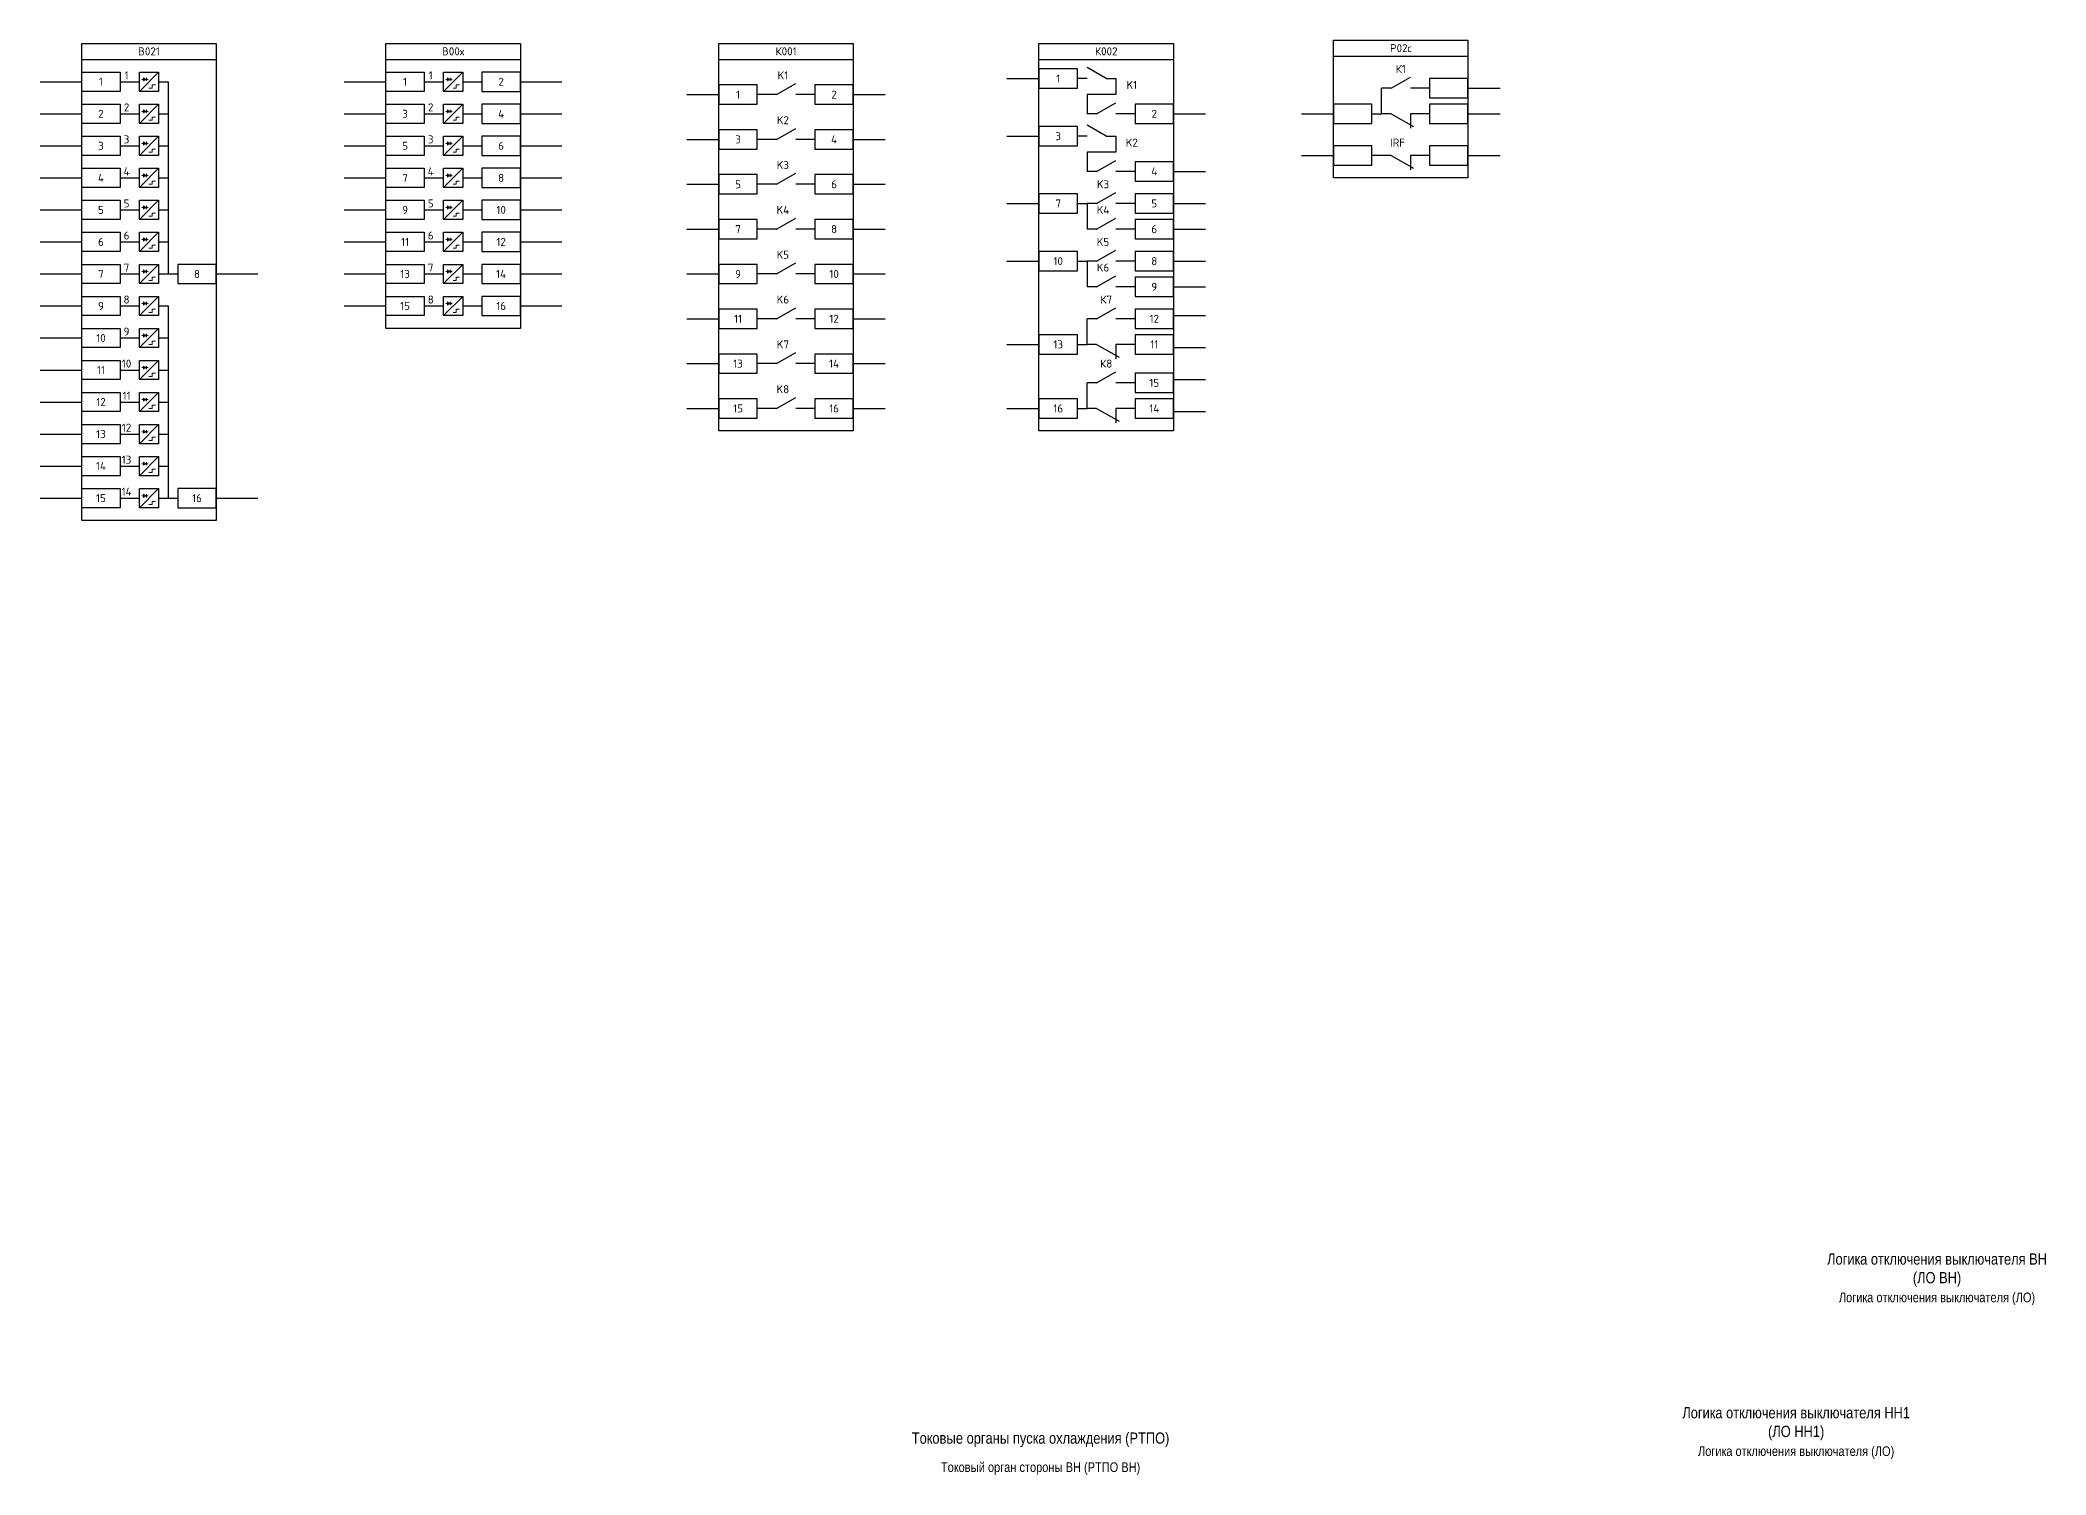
# Model space of a CAD drawing. Header units: millimetres. Extents: x 1413 to 4909, y -558 to 1412.
# Drawn here: x 1413 to 2040, y -25 to 423 of the extents above; entities that cross this region are included whole.
import ezdxf
from ezdxf.enums import TextEntityAlignment as Align

# ---------------------------------------------------------------- set-up
doc = ezdxf.new("R2010")
doc.units = ezdxf.units.MM
doc.layers.add('_ОРЗ_0.3', color=7, linetype='Continuous', lineweight=30)
doc.layers.add('Основная', color=7, linetype='Continuous')
doc.styles.add('2.5_ISOCPEUR', font='isocpeur.ttf', dxfattribs={"width": 0.9, "height": 2.5})
doc.styles.add('2.5_ISOCPEUR_1', font='isocpeur.ttf', dxfattribs={"height": 2.5})
doc.styles.add('3.5_Gost_RD', font='ARIALN.TTF', dxfattribs={"height": 3.5})

# ---------------------------------------------------------------- blocks, each defined once
blk = doc.blocks.new('*U42')
at = {"layer": 'Основная', "color": 0}
for p, q in [((0, 0), (2, 0)), ((2, 0), (40, 0)), ((40, 0), (42, 0))]:
    blk.add_line(p, q, dxfattribs=at)
blk = doc.blocks.new('*U74')
at = {"lineweight": 13, "ltscale": 0.25}
blk.add_line((20.25, 1.25), (20.25, 0.25), dxfattribs=at)
for points in [[(0, 3), (12, 3), (12, -3), (0, -3)], [(18, 3), (24, 3), (24, -3), (18, -3)]]:
    blk.add_lwpolyline(points, close=True)
blk.add_lwpolyline([(20.25, 0.75), (19.25, 1.25), (19.25, 0.25), (20.25, 0.75)], dxfattribs=at)
at = {"lineweight": 13, "flags": 128}
for points in [[(19.5, 1.5, 0, 0, 0), (19.5, 2, 0.25, 0, 0), (19.5, 2.5, 0, 0, 0)], [(20, 1.5, 0, 0, 0), (20, 2, 0.25, 0, 0), (20, 2.5, 0, 0, 0)]]:
    blk.add_lwpolyline(points, format="xyseb", dxfattribs=at)
at = {"layer": 'Основная', "color": 0}
blk.add_line((12, 0), (18, 0), dxfattribs=at)
at = {"layer": 'Основная', "ltscale": 0.25}
blk.add_line((24, 3), (18, -3), dxfattribs=at)
at = {"layer": 'Основная', "color": 0, "lineweight": 13}
blk.add_line((18.75, 0.75), (20.75, 0.75), dxfattribs=at)
for p, q in [((21, -2), (22, -2)), ((22, -1), (23, -1)), ((22, -2), (22, -1))]:
    blk.add_line(p, q, dxfattribs=at).dxf.unprotected_set("ltscale", 0)
at = {"layer": 'Основная', "style": '2.5_ISOCPEUR'}
for tag, p in [('ОУ', (3, 6)), ('В', (6, 0)), ('K', (14, 2))]:
    blk.add_attdef(tag, text='', height=2.5, dxfattribs=at).set_placement(p, align=Align.MIDDLE_CENTER)
blk = doc.blocks.new('*U64')
blk.add_lwpolyline([(0, 3), (-12, 3), (-12, -3), (0, -3)], close=True)
at = {"layer": 'Основная', "style": '2.5_ISOCPEUR'}
for tag, p in [('ОУ', (-7, 10)), ('В', (-6, 0))]:
    blk.add_attdef(tag, text='', height=2.5, dxfattribs=at).set_placement(p, align=Align.MIDDLE_CENTER)
blk = doc.blocks.new('SPEC_COS_H')
at = {"layer": 'Основная', "color": 0}
blk.add_line((0, 0), (6, 3.43), dxfattribs=at)
blk = doc.blocks.new('*U71')
blk.add_lwpolyline([(0, 3), (-12, 3), (-12, -3), (0, -3)], close=True)
at = {"layer": 'Основная', "color": 0}
for p, q in [((-24, 0), (-27, 0)), ((-12, 0), (-18, 0))]:
    blk.add_line(p, q, dxfattribs=at)
at = {"ltscale": 0.25}
blk.add_blockref('SPEC_COS_H', (-24, 0), dxfattribs=at)
at = {"layer": 'Основная', "style": '2.5_ISOCPEUR'}
for tag, p in [('ОУ', (-22, 6)), ('K', (-21, 6)), ('В', (-6, 0))]:
    blk.add_attdef(tag, text='', height=2.5, dxfattribs=at).set_placement(p, align=Align.MIDDLE_CENTER)
blk = doc.blocks.new('*U339')
blk.add_lwpolyline([(0, 3), (-12, 3), (-12, -3), (0, -3)], close=True)
at = {"layer": 'Основная', "color": 0}
for p, q in [((-24, 0), (-27, 0)), ((-12, 0), (-18, 0))]:
    blk.add_line(p, q, dxfattribs=at)
at = {"ltscale": 0.25}
blk.add_blockref('SPEC_COS_H', (-24, 0), dxfattribs=at)
at = {"layer": 'Основная', "style": '2.5_ISOCPEUR'}
for tag, p in [('ОУ', (-13, 9)), ('K', (-13, 9)), ('В', (-6, 0))]:
    blk.add_attdef(tag, text='', height=2.5, dxfattribs=at).set_placement(p, align=Align.MIDDLE_CENTER)
blk = doc.blocks.new('*U140')
at = {"layer": 'Основная', "color": 0}
blk.add_line((0, 0), (7, -4), dxfattribs=at)
at = {"layer": 'Основная', "ltscale": 0.35}
blk.add_line((6, 0), (6, -4.5), dxfattribs=at)
blk = doc.blocks.new('*U210')
blk.add_lwpolyline([(0, 3), (-12, 3), (-12, -3), (0, -3)], close=True)
at = {"layer": 'Основная', "color": 0}
for p, q in [((-24, 0), (-27, 0)), ((-12, 0), (-18, 0))]:
    blk.add_line(p, q, dxfattribs=at)
at = {"ltscale": 0.25}
blk.add_blockref('*U140', (-24, 0), dxfattribs=at)
at = {"layer": 'Основная', "style": '2.5_ISOCPEUR'}
for tag, p in [('K', (-21, 6)), ('ОУ', (-22, 4)), ('В', (-6, 0))]:
    blk.add_attdef(tag, text='', height=2.5, dxfattribs=at).set_placement(p, align=Align.MIDDLE_CENTER)
blk = doc.blocks.new('*U361')
blk.add_lwpolyline([(0, 3), (-12, 3), (-12, -3), (0, -3)], close=True)
at = {"layer": 'Основная', "color": 0}
for p, q in [((-24, 0), (-27, 0)), ((-12, 0), (-18, 0))]:
    blk.add_line(p, q, dxfattribs=at)
at = {"ltscale": 0.25}
blk.add_blockref('SPEC_COS_H', (-24, 0), dxfattribs=at)
at = {"layer": 'Основная', "style": '2.5_ISOCPEUR'}
for tag, p in [('ОУ', (-21, 6)), ('K', (-21, 6)), ('В', (-6, 0))]:
    blk.add_attdef(tag, text='', height=2.5, dxfattribs=at).set_placement(p, align=Align.MIDDLE_CENTER)

msp = doc.modelspace()

# ---------------------------------------------------------------- linework, layer by layer
at = {"ltscale": 100}
for p, q in [((1453, 410), (1453, 350)), ((1749, 411), (1749, 406)), ((1832, 400), (1832, 408)), ((1749, 406), (1740, 406)), ((1740, 406), (1740, 400)), ((1829, 400), (1832, 400)), ((1749, 393), (1749, 388)), ((1749, 388), (1740, 388)), ((1740, 388), (1740, 382)), ((1737, 372), (1740, 372)), ((1740, 372), (1740, 364)), ((1737, 354), (1740, 354)), ((1740, 354), (1740, 346)), ((1453, 340), (1453, 280)), ((1740, 328), (1740, 336)), ((1737, 328), (1740, 328)), ((1740, 308), (1740, 316)), ((1737, 308), (1740, 308))]:
    msp.add_line(p, q, dxfattribs=at)
for points in [[(1413, 410), (1426, 410)], [(1450, 410), (1453, 410)], [(1508, 410), (1521, 410)], [(1545, 410), (1551, 410)], [(1563, 410), (1576, 410)], [(1715, 411), (1725, 411)], [(1740, 411), (1737, 411)], [(1859, 408), (1869, 408)], [(1615, 406), (1625, 406)], [(1640, 406), (1637, 406)], [(1667, 406), (1677, 406)], [(1667, 406), (1677, 406)], [(1413, 400), (1426, 400)], [(1450, 400), (1453, 400)], [(1508, 400), (1521, 400)], [(1545, 400), (1551, 400)], [(1563, 400), (1576, 400)], [(1767, 400), (1777, 400)], [(1767, 400), (1777, 400)], [(1807, 400), (1817, 400)], [(1859, 400), (1869, 400)], [(1413, 390), (1426, 390)], [(1450, 390), (1453, 390)], [(1508, 390), (1521, 390)], [(1545, 390), (1551, 390)], [(1563, 390), (1576, 390)], [(1615, 392), (1625, 392)], [(1640, 392), (1637, 392)], [(1667, 392), (1677, 392)], [(1667, 392), (1677, 392)], [(1715, 393), (1725, 393)], [(1740, 393), (1737, 393)], [(1807, 387), (1817, 387)], [(1832, 387), (1829, 387)], [(1859, 387), (1869, 387)], [(1413, 380), (1426, 380)], [(1450, 380), (1453, 380)], [(1508, 380), (1521, 380)], [(1545, 380), (1551, 380)], [(1563, 380), (1576, 380)], [(1615, 378), (1625, 378)], [(1640, 378), (1637, 378)], [(1667, 378), (1677, 378)], [(1667, 378), (1677, 378)], [(1767, 382), (1777, 382)], [(1767, 382), (1777, 382)], [(1413, 370), (1426, 370)], [(1450, 370), (1453, 370)], [(1508, 370), (1521, 370)], [(1545, 370), (1551, 370)], [(1563, 370), (1576, 370)], [(1715, 372), (1725, 372)], [(1767, 372), (1777, 372)], [(1615, 364), (1625, 364)], [(1640, 364), (1637, 364)], [(1667, 364), (1677, 364)], [(1667, 364), (1677, 364)], [(1767, 364), (1777, 364)], [(1413, 360), (1426, 360)], [(1450, 360), (1453, 360)], [(1508, 360), (1521, 360)], [(1545, 360), (1551, 360)], [(1563, 360), (1576, 360)], [(1715, 354), (1725, 354)], [(1767, 354), (1777, 354)], [(1413, 350), (1426, 350)], [(1450, 350), (1456, 350)], [(1468, 350), (1481, 350)], [(1508, 350), (1521, 350)], [(1545, 350), (1551, 350)], [(1563, 350), (1576, 350)], [(1615, 350), (1625, 350)], [(1640, 350), (1637, 350)], [(1667, 350), (1677, 350)], [(1667, 350), (1677, 350)], [(1767, 346), (1777, 346)], [(1413, 340), (1426, 340)], [(1450, 340), (1453, 340)], [(1508, 340), (1521, 340)], [(1545, 340), (1551, 340)], [(1563, 340), (1576, 340)], [(1615, 336), (1625, 336)], [(1640, 336), (1637, 336)], [(1667, 336), (1677, 336)], [(1667, 336), (1677, 336)], [(1767, 337), (1777, 337)], [(1413, 330), (1426, 330)], [(1450, 330), (1453, 330)], [(1715, 328), (1725, 328)], [(1767, 327), (1777, 327)], [(1413, 320), (1426, 320)], [(1450, 320), (1453, 320)], [(1615, 322), (1625, 322)], [(1640, 322), (1637, 322)], [(1667, 322), (1677, 322)], [(1667, 322), (1677, 322)], [(1767, 317), (1777, 317)], [(1413, 310), (1426, 310)], [(1450, 310), (1453, 310)], [(1615, 308), (1625, 308)], [(1640, 308), (1637, 308)], [(1667, 308), (1677, 308)], [(1667, 308), (1677, 308)], [(1715, 308), (1725, 308)], [(1767, 307), (1777, 307)], [(1413, 300), (1426, 300)], [(1450, 300), (1453, 300)], [(1413, 290), (1426, 290)], [(1450, 290), (1453, 290)], [(1413, 280), (1426, 280)], [(1450, 280), (1453, 280)], [(1450, 280), (1456, 280)], [(1468, 280), (1481, 280)]]:
    msp.add_lwpolyline(points, dxfattribs=at)
at = {"layer": '_ОРЗ_0.3', "ltscale": 100}
for points in [[(1426, 422), (1468, 422), (1468, 273), (1426, 273)], [(1521, 422), (1563, 422), (1563, 333), (1521, 333)], [(1625, 422), (1667, 422), (1667, 301), (1625, 301)], [(1725, 422), (1767, 422), (1767, 301), (1725, 301)], [(1817, 423), (1859, 423), (1859, 380), (1817, 380)]]:
    msp.add_lwpolyline(points, close=True, dxfattribs=at)
at = {"layer": 'Основная', "color": 0}
for p, q in [((1746, 411), (1749, 411)), ((1746, 393), (1749, 393))]:
    msp.add_line(p, q, dxfattribs=at)

# ---------------------------------------------------------------- block references
at = {"ltscale": 0.25}
for p in [(1426, 417), (1521, 417), (1625, 417), (1725, 417), (1817, 418)]:
    msp.add_blockref('*U42', p, dxfattribs=at)
at = {"ltscale": 0.25, "xscale": -1}
for p in [(1746, 411), (1746, 393)]:
    msp.add_blockref('SPEC_COS_H', p, dxfattribs=at)
at = {"layer": '_ОРЗ_0.3', "ltscale": 0.25}
ref = msp.add_blockref('*U64', (1737, 411), dxfattribs=at)
ref.add_attrib('В', '1', dxfattribs={"layer": 'Основная', "height": 2.5, "style": '2.5_ISOCPEUR'}).set_placement((1731, 411), align=Align.MIDDLE_CENTER)
ref = msp.add_blockref('*U361', (1859, 408), dxfattribs=at)
ref.add_attrib('ОУ', 'К1', dxfattribs={"layer": 'Основная', "height": 2.5, "style": '2.5_ISOCPEUR'}).set_placement((1838, 414), align=Align.MIDDLE_CENTER)
ref = msp.add_blockref('*U74', (1426, 410), dxfattribs=at)
ref.add_attrib('В', '1', dxfattribs={"layer": 'Основная', "height": 2.5, "style": '2.5_ISOCPEUR'}).set_placement((1432, 410), align=Align.MIDDLE_CENTER)
ref.add_attrib('K', '1', dxfattribs={"layer": 'Основная', "height": 2.5, "style": '2.5_ISOCPEUR'}).set_placement((1440, 412), align=Align.MIDDLE_CENTER)
ref = msp.add_blockref('*U74', (1521, 410), dxfattribs=at)
ref.add_attrib('В', '1', dxfattribs={"layer": 'Основная', "height": 2.5, "style": '2.5_ISOCPEUR'}).set_placement((1527, 410), align=Align.MIDDLE_CENTER)
ref.add_attrib('K', '1', dxfattribs={"layer": 'Основная', "height": 2.5, "style": '2.5_ISOCPEUR'}).set_placement((1535, 412), align=Align.MIDDLE_CENTER)
ref = msp.add_blockref('*U64', (1563, 410), dxfattribs=at)
ref.add_attrib('В', '2', dxfattribs={"layer": 'Основная', "height": 2.5, "style": '2.5_ISOCPEUR'}).set_placement((1557, 410), align=Align.MIDDLE_CENTER)
ref = msp.add_blockref('*U64', (1637, 406), dxfattribs=at)
ref.add_attrib('В', '1', dxfattribs={"layer": 'Основная', "height": 2.5, "style": '2.5_ISOCPEUR'}).set_placement((1631, 406), align=Align.MIDDLE_CENTER)
ref = msp.add_blockref('*U71', (1667, 406), dxfattribs=at)
ref.add_attrib('ОУ', 'K1', dxfattribs={"layer": 'Основная', "height": 2.5, "style": '2.5_ISOCPEUR'}).set_placement((1645, 412), align=Align.MIDDLE_CENTER)
ref.add_attrib('В', '2', dxfattribs={"layer": 'Основная', "height": 2.5, "style": '2.5_ISOCPEUR'}).set_placement((1661, 406), align=Align.MIDDLE_CENTER)
ref = msp.add_blockref('*U339', (1767, 400), dxfattribs=at)
ref.add_attrib('ОУ', 'K1', dxfattribs={"layer": 'Основная', "height": 2.5, "style": '2.5_ISOCPEUR'}).set_placement((1754, 409), align=Align.MIDDLE_CENTER)
ref.add_attrib('В', '2', dxfattribs={"layer": 'Основная', "height": 2.5, "style": '2.5_ISOCPEUR'}).set_placement((1761, 400), align=Align.MIDDLE_CENTER)
ref = msp.add_blockref('*U74', (1426, 400), dxfattribs=at)
ref.add_attrib('В', '2', dxfattribs={"layer": 'Основная', "height": 2.5, "style": '2.5_ISOCPEUR'}).set_placement((1432, 400), align=Align.MIDDLE_CENTER)
ref.add_attrib('K', '2', dxfattribs={"layer": 'Основная', "height": 2.5, "style": '2.5_ISOCPEUR'}).set_placement((1440, 402), align=Align.MIDDLE_CENTER)
ref = msp.add_blockref('*U74', (1521, 400), dxfattribs=at)
ref.add_attrib('В', '3', dxfattribs={"layer": 'Основная', "height": 2.5, "style": '2.5_ISOCPEUR'}).set_placement((1527, 400), align=Align.MIDDLE_CENTER)
ref.add_attrib('K', '2', dxfattribs={"layer": 'Основная', "height": 2.5, "style": '2.5_ISOCPEUR'}).set_placement((1535, 402), align=Align.MIDDLE_CENTER)
ref = msp.add_blockref('*U64', (1563, 400), dxfattribs=at)
ref.add_attrib('В', '4', dxfattribs={"layer": 'Основная', "height": 2.5, "style": '2.5_ISOCPEUR'}).set_placement((1557, 400), align=Align.MIDDLE_CENTER)
for name, p in [('*U64', (1829, 400)), ('*U210', (1859, 400)), ('*U64', (1829, 387))]:
    msp.add_blockref(name, p, dxfattribs=at)
ref = msp.add_blockref('*U64', (1637, 392), dxfattribs=at)
ref.add_attrib('В', '3', dxfattribs={"layer": 'Основная', "height": 2.5, "style": '2.5_ISOCPEUR'}).set_placement((1631, 392), align=Align.MIDDLE_CENTER)
ref = msp.add_blockref('*U71', (1667, 392), dxfattribs=at)
ref.add_attrib('ОУ', 'K2', dxfattribs={"layer": 'Основная', "height": 2.5, "style": '2.5_ISOCPEUR'}).set_placement((1645, 398), align=Align.MIDDLE_CENTER)
ref.add_attrib('В', '4', dxfattribs={"layer": 'Основная', "height": 2.5, "style": '2.5_ISOCPEUR'}).set_placement((1661, 392), align=Align.MIDDLE_CENTER)
ref = msp.add_blockref('*U64', (1737, 393), dxfattribs=at)
ref.add_attrib('В', '3', dxfattribs={"layer": 'Основная', "height": 2.5, "style": '2.5_ISOCPEUR'}).set_placement((1731, 393), align=Align.MIDDLE_CENTER)
ref = msp.add_blockref('*U74', (1426, 390), dxfattribs=at)
ref.add_attrib('В', '3', dxfattribs={"layer": 'Основная', "height": 2.5, "style": '2.5_ISOCPEUR'}).set_placement((1432, 390), align=Align.MIDDLE_CENTER)
ref.add_attrib('K', '3', dxfattribs={"layer": 'Основная', "height": 2.5, "style": '2.5_ISOCPEUR'}).set_placement((1440, 392), align=Align.MIDDLE_CENTER)
ref = msp.add_blockref('*U74', (1521, 390), dxfattribs=at)
ref.add_attrib('В', '5', dxfattribs={"layer": 'Основная', "height": 2.5, "style": '2.5_ISOCPEUR'}).set_placement((1527, 390), align=Align.MIDDLE_CENTER)
ref.add_attrib('K', '3', dxfattribs={"layer": 'Основная', "height": 2.5, "style": '2.5_ISOCPEUR'}).set_placement((1535, 392), align=Align.MIDDLE_CENTER)
ref = msp.add_blockref('*U64', (1563, 390), dxfattribs=at)
ref.add_attrib('В', '6', dxfattribs={"layer": 'Основная', "height": 2.5, "style": '2.5_ISOCPEUR'}).set_placement((1557, 390), align=Align.MIDDLE_CENTER)
ref = msp.add_blockref('*U339', (1767, 382), dxfattribs=at)
ref.add_attrib('ОУ', 'K2', dxfattribs={"layer": 'Основная', "height": 2.5, "style": '2.5_ISOCPEUR'}).set_placement((1754, 391), align=Align.MIDDLE_CENTER)
ref.add_attrib('В', '4', dxfattribs={"layer": 'Основная', "height": 2.5, "style": '2.5_ISOCPEUR'}).set_placement((1761, 382), align=Align.MIDDLE_CENTER)
ref = msp.add_blockref('*U210', (1859, 387), dxfattribs=at)
ref.add_attrib('ОУ', 'IRF', dxfattribs={"layer": 'Основная', "height": 2.5, "style": '2.5_ISOCPEUR'}).set_placement((1837, 391), align=Align.MIDDLE_CENTER)
ref = msp.add_blockref('*U74', (1426, 380), dxfattribs=at)
ref.add_attrib('В', '4', dxfattribs={"layer": 'Основная', "height": 2.5, "style": '2.5_ISOCPEUR'}).set_placement((1432, 380), align=Align.MIDDLE_CENTER)
ref.add_attrib('K', '4', dxfattribs={"layer": 'Основная', "height": 2.5, "style": '2.5_ISOCPEUR'}).set_placement((1440, 382), align=Align.MIDDLE_CENTER)
ref = msp.add_blockref('*U74', (1521, 380), dxfattribs=at)
ref.add_attrib('В', '7', dxfattribs={"layer": 'Основная', "height": 2.5, "style": '2.5_ISOCPEUR'}).set_placement((1527, 380), align=Align.MIDDLE_CENTER)
ref.add_attrib('K', '4', dxfattribs={"layer": 'Основная', "height": 2.5, "style": '2.5_ISOCPEUR'}).set_placement((1535, 382), align=Align.MIDDLE_CENTER)
ref = msp.add_blockref('*U64', (1563, 380), dxfattribs=at)
ref.add_attrib('В', '8', dxfattribs={"layer": 'Основная', "height": 2.5, "style": '2.5_ISOCPEUR'}).set_placement((1557, 380), align=Align.MIDDLE_CENTER)
ref = msp.add_blockref('*U71', (1667, 378), dxfattribs=at)
ref.add_attrib('ОУ', 'K3', dxfattribs={"layer": 'Основная', "height": 2.5, "style": '2.5_ISOCPEUR'}).set_placement((1645, 384), align=Align.MIDDLE_CENTER)
ref.add_attrib('В', '6', dxfattribs={"layer": 'Основная', "height": 2.5, "style": '2.5_ISOCPEUR'}).set_placement((1661, 378), align=Align.MIDDLE_CENTER)
ref = msp.add_blockref('*U64', (1637, 378), dxfattribs=at)
ref.add_attrib('В', '5', dxfattribs={"layer": 'Основная', "height": 2.5, "style": '2.5_ISOCPEUR'}).set_placement((1631, 378), align=Align.MIDDLE_CENTER)
ref = msp.add_blockref('*U71', (1767, 372), dxfattribs=at)
ref.add_attrib('ОУ', 'K3', dxfattribs={"layer": 'Основная', "height": 2.5, "style": '2.5_ISOCPEUR'}).set_placement((1745, 378), align=Align.MIDDLE_CENTER)
ref.add_attrib('В', '5', dxfattribs={"layer": 'Основная', "height": 2.5, "style": '2.5_ISOCPEUR'}).set_placement((1761, 372), align=Align.MIDDLE_CENTER)
ref = msp.add_blockref('*U74', (1426, 370), dxfattribs=at)
ref.add_attrib('В', '5', dxfattribs={"layer": 'Основная', "height": 2.5, "style": '2.5_ISOCPEUR'}).set_placement((1432, 370), align=Align.MIDDLE_CENTER)
ref.add_attrib('K', '5', dxfattribs={"layer": 'Основная', "height": 2.5, "style": '2.5_ISOCPEUR'}).set_placement((1440, 372), align=Align.MIDDLE_CENTER)
ref = msp.add_blockref('*U74', (1521, 370), dxfattribs=at)
ref.add_attrib('В', '9', dxfattribs={"layer": 'Основная', "height": 2.5, "style": '2.5_ISOCPEUR'}).set_placement((1527, 370), align=Align.MIDDLE_CENTER)
ref.add_attrib('K', '5', dxfattribs={"layer": 'Основная', "height": 2.5, "style": '2.5_ISOCPEUR'}).set_placement((1535, 372), align=Align.MIDDLE_CENTER)
ref = msp.add_blockref('*U64', (1563, 370), dxfattribs=at)
ref.add_attrib('В', '10', dxfattribs={"layer": 'Основная', "height": 2.5, "style": '2.5_ISOCPEUR'}).set_placement((1557, 370), align=Align.MIDDLE_CENTER)
ref = msp.add_blockref('*U71', (1667, 364), dxfattribs=at)
ref.add_attrib('ОУ', 'K4', dxfattribs={"layer": 'Основная', "height": 2.5, "style": '2.5_ISOCPEUR'}).set_placement((1645, 370), align=Align.MIDDLE_CENTER)
ref.add_attrib('В', '8', dxfattribs={"layer": 'Основная', "height": 2.5, "style": '2.5_ISOCPEUR'}).set_placement((1661, 364), align=Align.MIDDLE_CENTER)
ref = msp.add_blockref('*U64', (1737, 372), dxfattribs=at)
ref.add_attrib('В', '7', dxfattribs={"layer": 'Основная', "height": 2.5, "style": '2.5_ISOCPEUR'}).set_placement((1731, 372), align=Align.MIDDLE_CENTER)
ref = msp.add_blockref('*U71', (1767, 364), dxfattribs=at)
ref.add_attrib('ОУ', 'K4', dxfattribs={"layer": 'Основная', "height": 2.5, "style": '2.5_ISOCPEUR'}).set_placement((1745, 370), align=Align.MIDDLE_CENTER)
ref.add_attrib('В', '6', dxfattribs={"layer": 'Основная', "height": 2.5, "style": '2.5_ISOCPEUR'}).set_placement((1761, 364), align=Align.MIDDLE_CENTER)
ref = msp.add_blockref('*U64', (1637, 364), dxfattribs=at)
ref.add_attrib('В', '7', dxfattribs={"layer": 'Основная', "height": 2.5, "style": '2.5_ISOCPEUR'}).set_placement((1631, 364), align=Align.MIDDLE_CENTER)
ref = msp.add_blockref('*U74', (1426, 360), dxfattribs=at)
ref.add_attrib('В', '6', dxfattribs={"layer": 'Основная', "height": 2.5, "style": '2.5_ISOCPEUR'}).set_placement((1432, 360), align=Align.MIDDLE_CENTER)
ref.add_attrib('K', '6', dxfattribs={"layer": 'Основная', "height": 2.5, "style": '2.5_ISOCPEUR'}).set_placement((1440, 362), align=Align.MIDDLE_CENTER)
ref = msp.add_blockref('*U74', (1521, 360), dxfattribs=at)
ref.add_attrib('В', '11', dxfattribs={"layer": 'Основная', "height": 2.5, "style": '2.5_ISOCPEUR'}).set_placement((1527, 360), align=Align.MIDDLE_CENTER)
ref.add_attrib('K', '6', dxfattribs={"layer": 'Основная', "height": 2.5, "style": '2.5_ISOCPEUR'}).set_placement((1535, 362), align=Align.MIDDLE_CENTER)
ref = msp.add_blockref('*U64', (1563, 360), dxfattribs=at)
ref.add_attrib('В', '12', dxfattribs={"layer": 'Основная', "height": 2.5, "style": '2.5_ISOCPEUR'}).set_placement((1557, 360), align=Align.MIDDLE_CENTER)
ref = msp.add_blockref('*U71', (1667, 350), dxfattribs=at)
ref.add_attrib('ОУ', 'K5', dxfattribs={"layer": 'Основная', "height": 2.5, "style": '2.5_ISOCPEUR'}).set_placement((1645, 356), align=Align.MIDDLE_CENTER)
ref.add_attrib('В', '10', dxfattribs={"layer": 'Основная', "height": 2.5, "style": '2.5_ISOCPEUR'}).set_placement((1661, 350), align=Align.MIDDLE_CENTER)
ref = msp.add_blockref('*U71', (1767, 354), dxfattribs=at)
ref.add_attrib('ОУ', 'K5', dxfattribs={"layer": 'Основная', "height": 2.5, "style": '2.5_ISOCPEUR'}).set_placement((1745, 360), align=Align.MIDDLE_CENTER)
ref.add_attrib('В', '8', dxfattribs={"layer": 'Основная', "height": 2.5, "style": '2.5_ISOCPEUR'}).set_placement((1761, 354), align=Align.MIDDLE_CENTER)
ref = msp.add_blockref('*U74', (1426, 350), dxfattribs=at)
ref.add_attrib('В', '7', dxfattribs={"layer": 'Основная', "height": 2.5, "style": '2.5_ISOCPEUR'}).set_placement((1432, 350), align=Align.MIDDLE_CENTER)
ref.add_attrib('K', '7', dxfattribs={"layer": 'Основная', "height": 2.5, "style": '2.5_ISOCPEUR'}).set_placement((1440, 352), align=Align.MIDDLE_CENTER)
ref = msp.add_blockref('*U64', (1468, 350), dxfattribs=at)
ref.add_attrib('В', '8', dxfattribs={"layer": 'Основная', "height": 2.5, "style": '2.5_ISOCPEUR'}).set_placement((1462, 350), align=Align.MIDDLE_CENTER)
ref = msp.add_blockref('*U74', (1521, 350), dxfattribs=at)
ref.add_attrib('В', '13', dxfattribs={"layer": 'Основная', "height": 2.5, "style": '2.5_ISOCPEUR'}).set_placement((1527, 350), align=Align.MIDDLE_CENTER)
ref.add_attrib('K', '7', dxfattribs={"layer": 'Основная', "height": 2.5, "style": '2.5_ISOCPEUR'}).set_placement((1535, 352), align=Align.MIDDLE_CENTER)
ref = msp.add_blockref('*U64', (1563, 350), dxfattribs=at)
ref.add_attrib('В', '14', dxfattribs={"layer": 'Основная', "height": 2.5, "style": '2.5_ISOCPEUR'}).set_placement((1557, 350), align=Align.MIDDLE_CENTER)
ref = msp.add_blockref('*U64', (1637, 350), dxfattribs=at)
ref.add_attrib('В', '9', dxfattribs={"layer": 'Основная', "height": 2.5, "style": '2.5_ISOCPEUR'}).set_placement((1631, 350), align=Align.MIDDLE_CENTER)
ref = msp.add_blockref('*U64', (1737, 354), dxfattribs=at)
ref.add_attrib('В', '10', dxfattribs={"layer": 'Основная', "height": 2.5, "style": '2.5_ISOCPEUR'}).set_placement((1731, 354), align=Align.MIDDLE_CENTER)
ref = msp.add_blockref('*U71', (1767, 346), dxfattribs=at)
ref.add_attrib('ОУ', 'K6', dxfattribs={"layer": 'Основная', "height": 2.5, "style": '2.5_ISOCPEUR'}).set_placement((1745, 352), align=Align.MIDDLE_CENTER)
ref.add_attrib('В', '9', dxfattribs={"layer": 'Основная', "height": 2.5, "style": '2.5_ISOCPEUR'}).set_placement((1761, 346), align=Align.MIDDLE_CENTER)
ref = msp.add_blockref('*U74', (1426, 340), dxfattribs=at)
ref.add_attrib('В', '9', dxfattribs={"layer": 'Основная', "height": 2.5, "style": '2.5_ISOCPEUR'}).set_placement((1432, 340), align=Align.MIDDLE_CENTER)
ref.add_attrib('K', '8', dxfattribs={"layer": 'Основная', "height": 2.5, "style": '2.5_ISOCPEUR'}).set_placement((1440, 342), align=Align.MIDDLE_CENTER)
ref = msp.add_blockref('*U74', (1521, 340), dxfattribs=at)
ref.add_attrib('В', '15', dxfattribs={"layer": 'Основная', "height": 2.5, "style": '2.5_ISOCPEUR'}).set_placement((1527, 340), align=Align.MIDDLE_CENTER)
ref.add_attrib('K', '8', dxfattribs={"layer": 'Основная', "height": 2.5, "style": '2.5_ISOCPEUR'}).set_placement((1535, 342), align=Align.MIDDLE_CENTER)
ref = msp.add_blockref('*U64', (1563, 340), dxfattribs=at)
ref.add_attrib('В', '16', dxfattribs={"layer": 'Основная', "height": 2.5, "style": '2.5_ISOCPEUR'}).set_placement((1557, 340), align=Align.MIDDLE_CENTER)
ref = msp.add_blockref('*U64', (1637, 336), dxfattribs=at)
ref.add_attrib('В', '11', dxfattribs={"layer": 'Основная', "height": 2.5, "style": '2.5_ISOCPEUR'}).set_placement((1631, 336), align=Align.MIDDLE_CENTER)
ref = msp.add_blockref('*U71', (1667, 336), dxfattribs=at)
ref.add_attrib('ОУ', 'K6', dxfattribs={"layer": 'Основная', "height": 2.5, "style": '2.5_ISOCPEUR'}).set_placement((1645, 342), align=Align.MIDDLE_CENTER)
ref.add_attrib('В', '12', dxfattribs={"layer": 'Основная', "height": 2.5, "style": '2.5_ISOCPEUR'}).set_placement((1661, 336), align=Align.MIDDLE_CENTER)
ref = msp.add_blockref('*U361', (1767, 336), dxfattribs=at)
ref.add_attrib('ОУ', 'К7', dxfattribs={"layer": 'Основная', "height": 2.5, "style": '2.5_ISOCPEUR'}).set_placement((1746, 342), align=Align.MIDDLE_CENTER)
ref.add_attrib('В', '12', dxfattribs={"layer": 'Основная', "height": 2.5, "style": '2.5_ISOCPEUR'}).set_placement((1761, 336), align=Align.MIDDLE_CENTER)
ref = msp.add_blockref('*U74', (1426, 330), dxfattribs=at)
ref.add_attrib('В', '10', dxfattribs={"layer": 'Основная', "height": 2.5, "style": '2.5_ISOCPEUR'}).set_placement((1432, 330), align=Align.MIDDLE_CENTER)
ref.add_attrib('K', '9', dxfattribs={"layer": 'Основная', "height": 2.5, "style": '2.5_ISOCPEUR'}).set_placement((1440, 332), align=Align.MIDDLE_CENTER)
ref = msp.add_blockref('*U71', (1667, 322), dxfattribs=at)
ref.add_attrib('ОУ', 'K7', dxfattribs={"layer": 'Основная', "height": 2.5, "style": '2.5_ISOCPEUR'}).set_placement((1645, 328), align=Align.MIDDLE_CENTER)
ref.add_attrib('В', '14', dxfattribs={"layer": 'Основная', "height": 2.5, "style": '2.5_ISOCPEUR'}).set_placement((1661, 322), align=Align.MIDDLE_CENTER)
ref = msp.add_blockref('*U64', (1737, 328), dxfattribs=at)
ref.add_attrib('В', '13', dxfattribs={"layer": 'Основная', "height": 2.5, "style": '2.5_ISOCPEUR'}).set_placement((1731, 328), align=Align.MIDDLE_CENTER)
ref = msp.add_blockref('*U210', (1767, 328), dxfattribs=at)
ref.add_attrib('В', '11', dxfattribs={"layer": 'Основная', "height": 2.5, "style": '2.5_ISOCPEUR'}).set_placement((1761, 328), align=Align.MIDDLE_CENTER)
ref = msp.add_blockref('*U74', (1426, 320), dxfattribs=at)
ref.add_attrib('В', '11', dxfattribs={"layer": 'Основная', "height": 2.5, "style": '2.5_ISOCPEUR'}).set_placement((1432, 320), align=Align.MIDDLE_CENTER)
ref.add_attrib('K', '10', dxfattribs={"layer": 'Основная', "height": 2.5, "style": '2.5_ISOCPEUR'}).set_placement((1440, 322), align=Align.MIDDLE_CENTER)
ref = msp.add_blockref('*U64', (1637, 322), dxfattribs=at)
ref.add_attrib('В', '13', dxfattribs={"layer": 'Основная', "height": 2.5, "style": '2.5_ISOCPEUR'}).set_placement((1631, 322), align=Align.MIDDLE_CENTER)
ref = msp.add_blockref('*U361', (1767, 316), dxfattribs=at)
ref.add_attrib('ОУ', 'К8', dxfattribs={"layer": 'Основная', "height": 2.5, "style": '2.5_ISOCPEUR'}).set_placement((1746, 322), align=Align.MIDDLE_CENTER)
ref.add_attrib('В', '15', dxfattribs={"layer": 'Основная', "height": 2.5, "style": '2.5_ISOCPEUR'}).set_placement((1761, 316), align=Align.MIDDLE_CENTER)
ref = msp.add_blockref('*U71', (1667, 308), dxfattribs=at)
ref.add_attrib('ОУ', 'K8', dxfattribs={"layer": 'Основная', "height": 2.5, "style": '2.5_ISOCPEUR'}).set_placement((1645, 314), align=Align.MIDDLE_CENTER)
ref.add_attrib('В', '16', dxfattribs={"layer": 'Основная', "height": 2.5, "style": '2.5_ISOCPEUR'}).set_placement((1661, 308), align=Align.MIDDLE_CENTER)
ref = msp.add_blockref('*U74', (1426, 310), dxfattribs=at)
ref.add_attrib('В', '12', dxfattribs={"layer": 'Основная', "height": 2.5, "style": '2.5_ISOCPEUR'}).set_placement((1432, 310), align=Align.MIDDLE_CENTER)
ref.add_attrib('K', '11', dxfattribs={"layer": 'Основная', "height": 2.5, "style": '2.5_ISOCPEUR'}).set_placement((1440, 312), align=Align.MIDDLE_CENTER)
ref = msp.add_blockref('*U64', (1637, 308), dxfattribs=at)
ref.add_attrib('В', '15', dxfattribs={"layer": 'Основная', "height": 2.5, "style": '2.5_ISOCPEUR'}).set_placement((1631, 308), align=Align.MIDDLE_CENTER)
ref = msp.add_blockref('*U64', (1737, 308), dxfattribs=at)
ref.add_attrib('В', '16', dxfattribs={"layer": 'Основная', "height": 2.5, "style": '2.5_ISOCPEUR'}).set_placement((1731, 308), align=Align.MIDDLE_CENTER)
ref = msp.add_blockref('*U210', (1767, 308), dxfattribs=at)
ref.add_attrib('В', '14', dxfattribs={"layer": 'Основная', "height": 2.5, "style": '2.5_ISOCPEUR'}).set_placement((1761, 308), align=Align.MIDDLE_CENTER)
ref = msp.add_blockref('*U74', (1426, 300), dxfattribs=at)
ref.add_attrib('В', '13', dxfattribs={"layer": 'Основная', "height": 2.5, "style": '2.5_ISOCPEUR'}).set_placement((1432, 300), align=Align.MIDDLE_CENTER)
ref.add_attrib('K', '12', dxfattribs={"layer": 'Основная', "height": 2.5, "style": '2.5_ISOCPEUR'}).set_placement((1440, 302), align=Align.MIDDLE_CENTER)
ref = msp.add_blockref('*U74', (1426, 290), dxfattribs=at)
ref.add_attrib('В', '14', dxfattribs={"layer": 'Основная', "height": 2.5, "style": '2.5_ISOCPEUR'}).set_placement((1432, 290), align=Align.MIDDLE_CENTER)
ref.add_attrib('K', '13', dxfattribs={"layer": 'Основная', "height": 2.5, "style": '2.5_ISOCPEUR'}).set_placement((1440, 292), align=Align.MIDDLE_CENTER)
ref = msp.add_blockref('*U74', (1426, 280), dxfattribs=at)
ref.add_attrib('В', '15', dxfattribs={"layer": 'Основная', "height": 2.5, "style": '2.5_ISOCPEUR'}).set_placement((1432, 280), align=Align.MIDDLE_CENTER)
ref.add_attrib('K', '14', dxfattribs={"layer": 'Основная', "height": 2.5, "style": '2.5_ISOCPEUR'}).set_placement((1440, 282), align=Align.MIDDLE_CENTER)
ref = msp.add_blockref('*U64', (1468, 280), dxfattribs=at)
ref.add_attrib('В', '16', dxfattribs={"layer": 'Основная', "height": 2.5, "style": '2.5_ISOCPEUR'}).set_placement((1462, 280), align=Align.MIDDLE_CENTER)

# ---------------------------------------------------------------- texts
at = {"ltscale": 0.25, "char_height": 2.5, "width": 42, "attachment_point": 5, "style": '2.5_ISOCPEUR_1'}
for s, insert in [('B021', (1447, 419.5)), ('B00х', (1542, 419.5))]:
    msp.add_mtext(s, dxfattribs=dict(at, insert=insert))
at = {"color": 2, "ltscale": 0.25, "true_color": 0xf1eb1f, "char_height": 2.5, "width": 42, "attachment_point": 5, "style": '2.5_ISOCPEUR_1'}
for s, insert in [('{\\C256;К001}', (1646, 419.5)), ('{\\C256;К002}', (1746, 419.5)), ('{\\C256;Р02с}', (1838, 420.5))]:
    msp.add_mtext(s, dxfattribs=dict(at, insert=insert))
at = {"color": 30, "ltscale": 100, "true_color": 0xf7931d, "attachment_point": 5, "style": '3.5_Gost_RD'}
for s, insert, char_height, width in [('Логика отключения выключателя ВН (ЛО ВН)', (2005.5, 39), 3.5, 76.6201), ('Логика отключения выключателя (ЛО)', (2005.5, 30), 3, 81), ('Логика отключения выключателя НН1 (ЛО НН1)', (1961.5, -9), 3.5, 76.6201), ('Токовые органы пуска охлаждения (РТПО)', (1725.5, -14), 3.5, 85), ('Логика отключения выключателя (ЛО)', (1961.5, -18), 3, 81), ('Токовый орган стороны ВН (РТПО ВН)', (1725.5, -23), 3, 81)]:
    msp.add_mtext(s, dxfattribs=dict(at, insert=insert, char_height=char_height, width=width))

doc.saveas('drawing.dxf')
